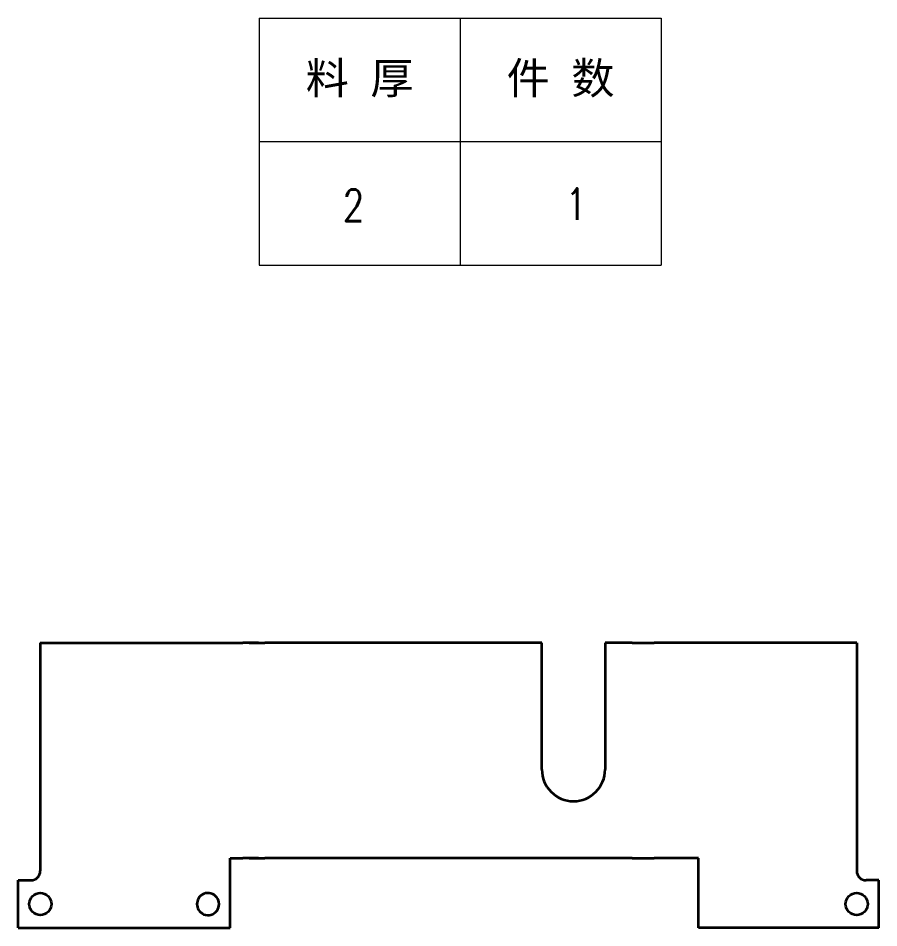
# Model space of a CAD drawing. Header units: millimetres. Extents: x 1333 to 359964, y -52803 to -5704.
# Drawn here: x 169085 to 169357, y -26061.2 to -25773.8 of the extents above; entities that cross this region are included whole.
import ezdxf
from ezdxf.enums import TextEntityAlignment as Align

# ---------------------------------------------------------------- set-up
doc = ezdxf.new("R2010")
doc.units = ezdxf.units.MM
doc.header["$LTSCALE"] = 0.5
doc.layers.add('标注线', color=3, linetype='Continuous', lineweight=18)
doc.layers.add('粗实线', color=7, linetype='Continuous', lineweight=35)
doc.styles.add('DIM', font='romans.shx', dxfattribs={"width": 0.8, "bigfont": 'bigfont.shx'})
doc.styles.get("Standard").update_dxf_attribs({"font": 'simplex.shx'})

# ---------------------------------------------------------------- blocks, each defined once
blk = doc.blocks.new('*T481')
at = {"color": 0, "linetype": 'ByBlock', "lineweight": -2, "transparency": 16777216}
for p, q in [((0, 0), (127, 0)), ((0, 0), (0, -78)), ((63.5, 0), (63.5, -78)), ((127, 0), (127, -78)), ((0, -39), (127, -39)), ((0, -78), (127, -78))]:
    blk.add_line(p, q, dxfattribs=at)
at = {"color": 0, "transparency": 16777216, "char_height": 10, "width": 60.5, "attachment_point": 5}
for s, insert in [('{\\fSimSun|b0|i0|c134|p2;料 厚}', (31.75, -19.5)), ('{\\fSimSun|b0|i0|c134|p2;件 数}', (95.25, -19.5))]:
    blk.add_mtext(s, dxfattribs=dict(at, insert=insert))
blk = doc.blocks.new('拆图参数')
blk.add_blockref('*T481', (-63.5, 78))
at = {"style": 'DIM', "width": 0.8}
blk.add_attdef('6', text='', height=10, dxfattribs=at).set_placement((-37.13, 18.91), align=Align.MIDDLE_LEFT)
blk.add_attdef('1', text='', height=10, dxfattribs=at).set_placement((36.65, 19.27), align=Align.MIDDLE_CENTER)

msp = doc.modelspace()

# ---------------------------------------------------------------- linework, layer by layer
at = {"layer": '粗实线'}
for p, q in [((169091.95, -25971.171), (169091.95, -26043.171)), ((169091.95, -25971.171), (169155.95, -25971.171)), ((169234.95, -25971.171), (169162.95, -25971.171)), ((169250.45, -26011.171), (169250.45, -25971.171)), ((169270.45, -25971.171), (169270.45, -26011.171)), ((169349.95, -25971.171), (169285.95, -25971.171)), ((169349.95, -25971.171), (169349.95, -26043.171)), ((169151.95, -26039.171), (169155.95, -26039.171)), ((169151.95, -26061.171), (169151.95, -26039.171)), ((169190.95, -26039.171), (169162.95, -26039.171)), ((169278.95, -26039.171), (169190.95, -26039.171)), ((169299.95, -26061.171), (169299.95, -26039.171)), ((169084.95, -26061.171), (169141.95, -26061.171)), ((169141.95, -26061.171), (169151.95, -26061.171)), ((169356.95, -26061.171), (169299.95, -26061.171))]:
    msp.add_line(p, q, dxfattribs=at)
at = {"layer": '粗实线', "ltscale": 0.125}
for p, q in [((169160.95, -25971.171), (169155.95, -25971.171)), ((169157.95, -25971.171), (169162.95, -25971.171)), ((169278.95, -25971.171), (169283.95, -25971.171)), ((169280.95, -25971.171), (169285.95, -25971.171)), ((169160.95, -26039.171), (169155.95, -26039.171)), ((169157.95, -26039.171), (169162.95, -26039.171)), ((169278.95, -26039.171), (169283.95, -26039.171)), ((169280.95, -26039.171), (169285.95, -26039.171))]:
    msp.add_line(p, q, dxfattribs=at)
at = {"layer": '粗实线', "ltscale": 0.3875}
msp.add_line((169250.45, -25971.171), (169234.95, -25971.171), dxfattribs=at)
at = {"layer": '粗实线', "ltscale": 0.1125}
msp.add_line((169274.95, -25971.171), (169270.45, -25971.171), dxfattribs=at)
at = {"layer": '粗实线', "ltscale": 0.1}
for p, q in [((169278.95, -25971.171), (169274.95, -25971.171)), ((169289.95, -26039.171), (169285.95, -26039.171)), ((169084.95, -26046.171), (169088.95, -26046.171)), ((169356.95, -26046.171), (169352.95, -26046.171))]:
    msp.add_line(p, q, dxfattribs=at)
at = {"layer": '粗实线', "ltscale": 0.075}
for p, q in [((169158.95, -26039.171), (169155.95, -26039.171)), ((169282.95, -26039.171), (169285.95, -26039.171))]:
    msp.add_line(p, q, dxfattribs=at)
at = {"layer": '粗实线', "ltscale": 0.35}
msp.add_line((169299.95, -26039.171), (169285.95, -26039.171), dxfattribs=at)
at = {"layer": '粗实线', "ltscale": 0.375}
for p, q in [((169084.95, -26061.171), (169084.95, -26046.171)), ((169356.95, -26061.171), (169356.95, -26046.171))]:
    msp.add_line(p, q, dxfattribs=at)
at = {"layer": '粗实线'}
for centre in [(169091.95, -26053.671), (169349.95, -26053.671)]:
    msp.add_circle(centre, 3.5, dxfattribs=at)
for centre, radius, start, end in [((169260.45, -26011.171), 10, 180, 0), ((169088.95, -26043.171), 3, 270.00001, 0.00001), ((169352.95, -26043.171), 3, 179.99999, 269.99999), ((169144.95, -26053.671), 3.5, 148.99969, 211.00032), ((169144.95, -26053.671), 3.5, 211.00032, 148.99969)]:
    msp.add_arc(centre, radius, start, end, dxfattribs=at)

# ---------------------------------------------------------------- block references
at = {"layer": '标注线'}
msp.add_blockref('拆图参数', (169224.616, -25851.842), dxfattribs=at).add_auto_attribs({'1': '1', '6': '2'})

doc.saveas('drawing.dxf')
